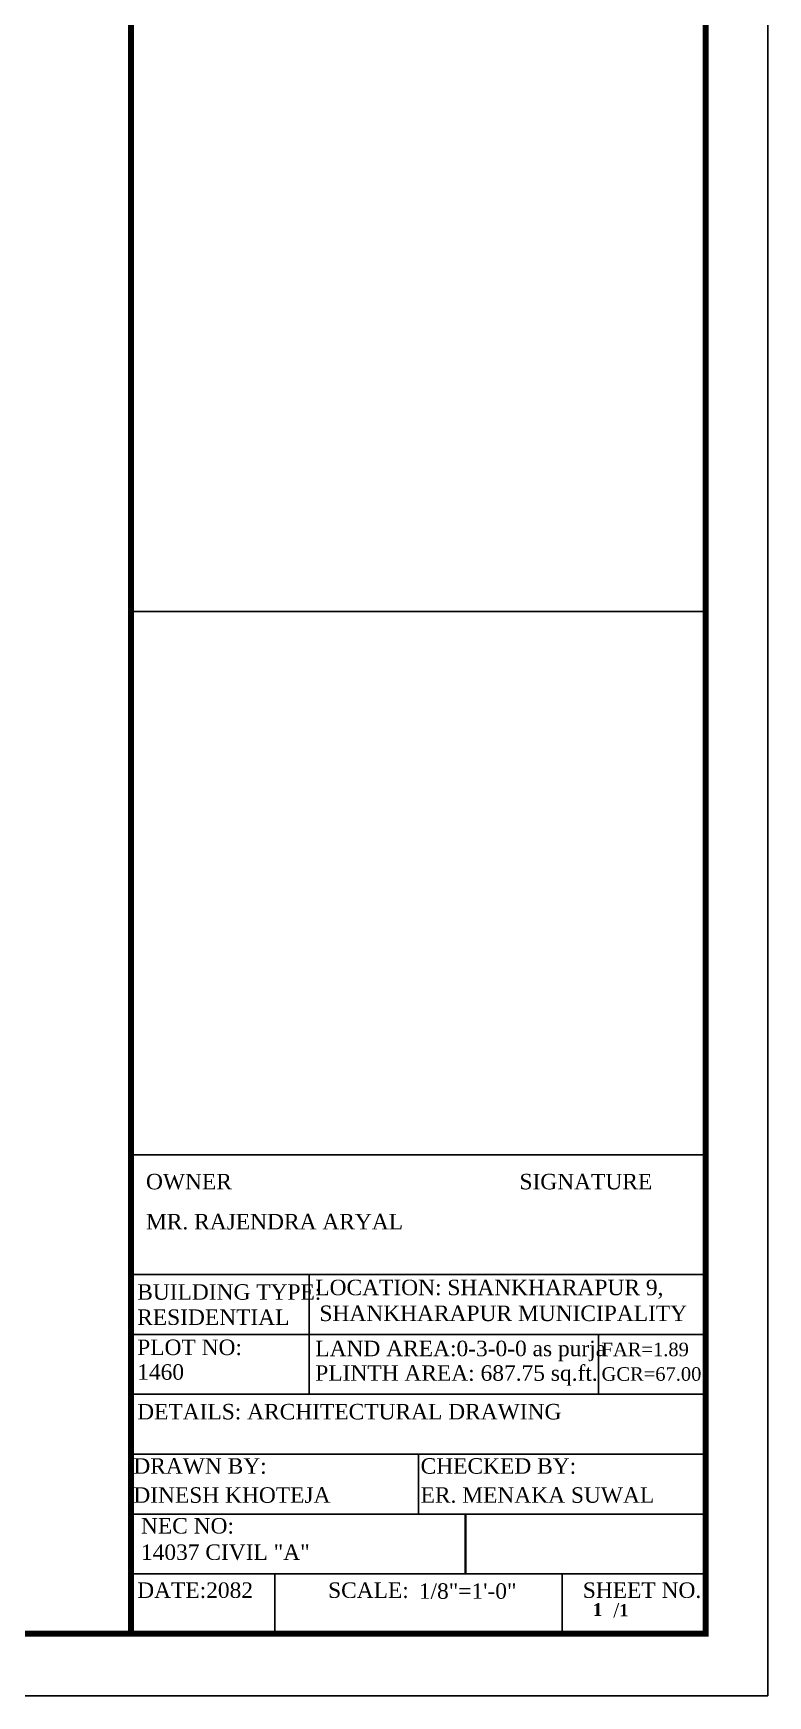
# Model space of a CAD drawing. Header units: inches. Extents: x -9985691 to 3643, y -3270716 to 4788.
# Drawn here: x -4971313 to -4970745, y -3263817 to -3262531 of the extents above; entities that cross this region are included whole.
import ezdxf

# ---------------------------------------------------------------- set-up
doc = ezdxf.new("R2010")
doc.units = ezdxf.units.IN
doc.header["$LTSCALE"] = 2
doc.header["$MEASUREMENT"] = 0
doc.layers.get('0').update_dxf_attribs({"linetype": 'CONTINUOUS'})
for name, color, linetype, lineweight in [('A-WALL', 5, 'CONTINUOUS', 35), ('TEXT', 181, 'CONTINUOUS', 25), ('Text 0.200', 122, 'CONTINUOUS', 20)]:
    doc.layers.add(name, color=color, linetype=linetype, lineweight=lineweight)
doc.styles.add('ordinary', font='times.ttf')
doc.styles.get("Standard").update_dxf_attribs({"font": 'ARIALN.TTF'})

msp = doc.modelspace()

# ---------------------------------------------------------------- linework, layer by layer
for p, q in [((-4971237.4, -3262978), (-4970792.7, -3262978)), ((-4971237.4, -3263398.2), (-4970792.7, -3263398.2))]:
    msp.add_line(p, q)
msp.add_lwpolyline([(-4973919.5, -3263816.8), (-4973919.5, -3261571.7), (-4970744.7, -3261571.7), (-4970744.7, -3263816.8)], close=True)
at = {"const_width": 4.8}
msp.add_lwpolyline([(-4970792.7, -3263768.8), (-4970792.7, -3261619.7), (-4973775.5, -3261619.7), (-4973775.5, -3263768.8)], close=True, dxfattribs=at)
msp.add_lwpolyline([(-4971237.4, -3263768.8), (-4971237.4, -3261619.7)], dxfattribs=at)
at = {"layer": 'A-WALL', "ltscale": 50}
msp.add_line((-4970978.7, -3263676.2), (-4970978.7, -3263722.5), dxfattribs=at)
at = {"layer": 'TEXT'}
for p, q in [((-4971237.4, -3263490.9), (-4970792.7, -3263490.9)), ((-4971099.5, -3263490.9), (-4971099.5, -3263583.5)), ((-4971237.4, -3263537.2), (-4970792.7, -3263537.2)), ((-4970875.6, -3263537.2), (-4970875.6, -3263583.6)), ((-4971237.4, -3263583.5), (-4970792.7, -3263583.5)), ((-4971237.4, -3263629.8), (-4970792.7, -3263629.8)), ((-4971015, -3263629.8), (-4971015, -3263676.2)), ((-4971237.4, -3263676.2), (-4970792.7, -3263676.2)), ((-4971237.4, -3263722.5), (-4970792.7, -3263722.5)), ((-4971126.2, -3263768.8), (-4971126.2, -3263722.5)), ((-4970903.9, -3263768.8), (-4970903.9, -3263722.5))]:
    msp.add_line(p, q, dxfattribs=at)

# ---------------------------------------------------------------- texts
at = {"insert": (-4970903.9, -3263731.6), "char_height": 6.5423, "width": 86.843, "attachment_point": 1}
msp.add_mtext('\\A1;{\\fTimes New Roman|b1|i0|c0|p18;\\H1.2367x;\\P\\pi29.76545;\\H0.80859x;    \\fBookman Old Style|b0|i0|c0|p18;\\H1.6907x;/\\fBookman Old Style|b1|i0|c0|p18;\\H0.86414x;1\\fArial|b1|i0|c0|p34;\\H1.2047x; \\H0.8998x;   }', dxfattribs=at)
at = {"layer": 'TEXT', "style": 'ordinary'}
for s, height, p in [('OWNER', 12, (-4971225.8, -3263425)), ('SIGNATURE', 12, (-4970936.8, -3263425)), ('MR. RAJENDRA ARYAL', 12, (-4971225.8, -3263456)), ('BUILDING TYPE:  ', 12, (-4971232.6, -3263510.4)), ('LOCATION: SHANKHARAPUR 9,', 12, (-4971094.8, -3263506.9)), ('RESIDENTIAL', 12, (-4971232.6, -3263529.9)), ('SHANKHARAPUR MUNICIPALITY', 12, (-4971091.6, -3263526.9)), ('PLOT NO: ', 12, (-4971232.6, -3263553.2)), ('LAND AREA:0-3-0-0 as purja', 12, (-4971094.8, -3263554.1)), ('FAR=1.89', 10.5, (-4970873.3, -3263554.1)), ('1460', 12, (-4971232.6, -3263572.3)), ('PLINTH AREA: 687.75 sq.ft.', 12, (-4971094.8, -3263573.1)), ('GCR=67.00', 10.5, (-4970873.3, -3263573.1)), ('DETAILS: ARCHITECTURAL DRAWING ', 12, (-4971232.6, -3263603)), ('DRAWN BY:', 12, (-4971235.6, -3263645)), ('CHECKED BY: ', 12, (-4971013.3, -3263645)), ('DINESH KHOTEJA', 12, (-4971235.6, -3263667.5)), ('ER. MENAKA SUWAL', 12, (-4971013.3, -3263667.5)), ('NEC NO:', 12, (-4971229.7, -3263691.3)), ('14037 CIVIL "A"', 12, (-4971229.7, -3263711.7)), ('DATE:2082', 12, (-4971232.6, -3263741.1)), ('SCALE:', 12, (-4971084.9, -3263741.1)), ('SHEET NO.', 12, (-4970887.8, -3263741.1))]:
    msp.add_text(s, height=height, dxfattribs=at).set_placement(p)
msp.add_attdef('1/8"=1\'-0"', (-4971014.7, -3263741.8), 'SCALE', height=12, dxfattribs=at)
at = {"layer": 'Text 0.200', "ltscale": 10, "insert": (-4970876.4, -3263745.2), "char_height": 9.93, "width": 19.482, "attachment_point": 2}
msp.add_mtext('{\\fBookman Old Style|b1|i0|c0|p18;1}', dxfattribs=at)

doc.saveas('drawing.dxf')
